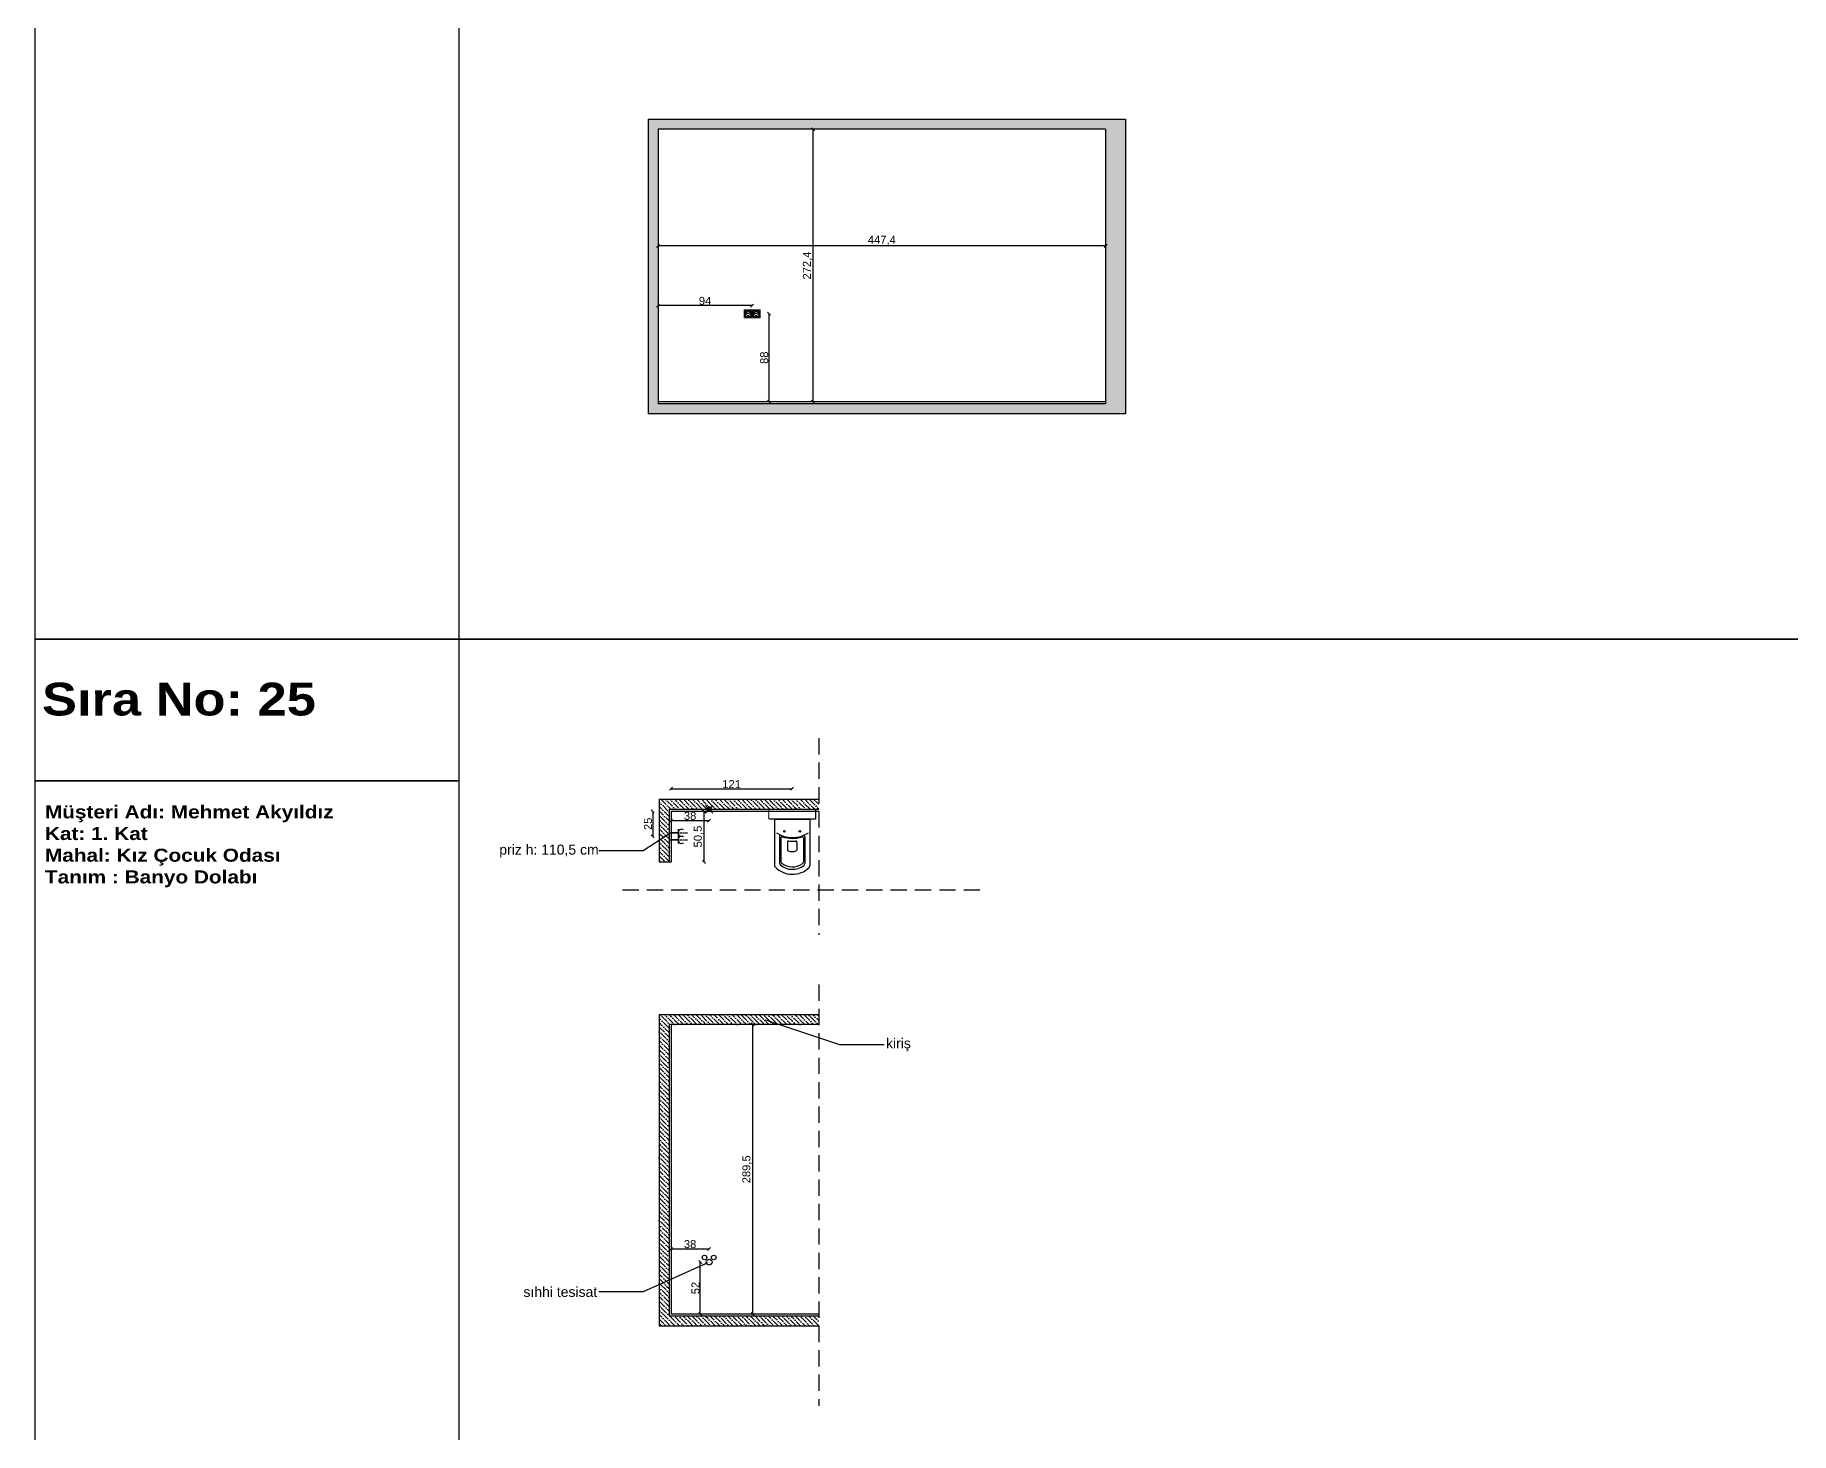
# Model space of a CAD drawing. Header units: millimetres. Extents: x -1860 to 15304, y 307 to 22353.
# Drawn here: x 3092 to 4848, y 4417 to 5814 of the extents above; entities that cross this region are included whole.
import ezdxf
from ezdxf import colors
from ezdxf.entities.mleader import LeaderData, LeaderLine
from ezdxf.math import Vec2, Vec3

# ---------------------------------------------------------------- set-up
doc = ezdxf.new("R2010")
doc.units = ezdxf.units.MM
doc.set_wipeout_variables(frame=1)
for name, pattern in [('( Hidden )', [0.375, 0.25, -0.125]), ('CENTER', [50.8, 31.75, -6.35, 6.35, -6.35]), ('DOT', [0.25, 0, -0.25])]:
    doc.linetypes.add(name, pattern=pattern)
for name, color, linetype in [('0_Toner_Axis', 8, 'CENTER'), ('5_Toner_Electrical', 133, 'Continuous'), ('dim_int', 183, 'Continuous'), ('perde', 90, 'Continuous'), ('prizler elektrik', 2, 'Continuous')]:
    doc.layers.add(name, color=color, linetype=linetype)
doc.layers.add('5_ID-Electrical _Priz', color=3, linetype='Continuous', lineweight=0)
doc.layers.add('çerçeve', color=40, linetype='Continuous', lineweight=40)
doc.layers.add('transparan', color=7, linetype='Continuous', transparency=0.75)
doc.styles.get("Standard").update_dxf_attribs({"font": 'arial.ttf'})
doc.dimstyles.new('ISO-25', dxfattribs={"dimtxt": 8, "dimasz": 3, "dimexe": 1.25, "dimexo": 0.625, "dimtad": 1, "dimtxsty": 'Standard', "dimblk": 'OBLIQUE', "dimcen": 2.5, "dimse1": 1, "dimse2": 1, "dimadec": 0, "dimazin": 0, "dimtfac": 1, "dimtmove": 0, "dimatfit": 3, "dimldrblk": 'OBLIQUE', "dimfxl": 1, "dimarcsym": 0})

# ---------------------------------------------------------------- blocks, each defined once
blk = doc.blocks.new('priz')
blk.add_wipeout([(12844.2, 13291.9), (12852.2, 13291.9), (12852.2, 13299.9), (12844.2, 13299.9)]).dxf.layer = '5_ID-Electrical _Priz'
at = {"layer": '5_ID-Electrical _Priz'}
for points in [[(12844.2, 13299.9), (12852.2, 13299.9), (12852.2, 13291.9), (12844.2, 13291.9)], [(12852.1, 13299.8), (12852.1, 13291.9), (12844.3, 13291.9), (12844.3, 13299.8)], [(12851.2, 13298.9), (12845.2, 13298.9), (12845.2, 13292.9), (12851.2, 13292.9)], [(12850.9, 13298.6), (12845.5, 13298.6), (12845.5, 13293.2), (12850.9, 13293.2)]]:
    blk.add_lwpolyline(points, close=True, dxfattribs=at)
for centre, radius in [((12848.2, 13295.9), 1.88), ((12847.6, 13295.9), 0.23), ((12848.7, 13295.9), 0.23)]:
    blk.add_circle(centre, radius, dxfattribs=at)
blk = doc.blocks.new('_Oblique')
at = {"color": 0, "linetype": 'ByBlock', "lineweight": -2}
blk.add_line((-0.5, -0.5), (0.5, 0.5), dxfattribs=at)
blk = doc.blocks.new('*D126')
at = {"color": 0, "lineweight": -2, "transparency": 16777216}
blk.add_line((3870, 5447.9), (3870, 5720.3), dxfattribs=at)
at = {"layer": 'Defpoints', "color": 0, "transparency": 16777216}
for p in [(3799.8, 5720.3), (3870, 5720.3), (3851.3, 5447.9)]:
    blk.add_point(p, dxfattribs=at)
at = {"color": 0, "lineweight": -2, "transparency": 16777216, "xscale": 3, "yscale": 3, "zscale": 3}
for p, rotation in [((3870, 5720.3), 90), ((3870, 5447.9), 270)]:
    blk.add_blockref('_Oblique', p, dxfattribs=dict(at, rotation=rotation))
at = {"color": 0, "transparency": 16777216, "insert": (3864.6, 5584.1), "char_height": 8, "attachment_point": 5, "rotation": 90}
blk.add_mtext('272,4', dxfattribs=at)
blk = doc.blocks.new('*D128')
at = {"color": 0, "lineweight": -2, "transparency": 16777216}
blk.add_line((4162.5, 5603.7), (3715.1, 5603.7), dxfattribs=at)
at = {"layer": 'Defpoints', "color": 0, "transparency": 16777216}
for p in [(3715.1, 5662.7), (4162.5, 5662.7), (3715.1, 5603.7)]:
    blk.add_point(p, dxfattribs=at)
at = {"color": 0, "lineweight": -2, "transparency": 16777216, "xscale": 3, "yscale": 3, "zscale": 3, "rotation": 180}
blk.add_blockref('_Oblique', (3715.1, 5603.7), dxfattribs=at)
at = {"color": 0, "lineweight": -2, "transparency": 16777216, "xscale": 3, "yscale": 3, "zscale": 3}
blk.add_blockref('_Oblique', (4162.5, 5603.7), dxfattribs=at)
at = {"color": 0, "transparency": 16777216, "insert": (3938.8, 5609.1), "char_height": 8, "attachment_point": 5}
blk.add_mtext('447,4', dxfattribs=at)
blk = doc.blocks.new('klozettt')
at = {"layer": 'transparan'}
for p, q in [((30831.9, 9996.9), (30831.9, 10043.4)), ((30831.9, 9996.9), (30831.9, 10042.8)), ((30867.3, 9996.9), (30867.3, 10042.8)), ((30836.9, 10014.3), (30836.9, 10041.2)), ((30838.4, 10015.4), (30838.4, 10039.3)), ((30844.8, 10019.6), (30844.8, 10027.6)), ((30854.4, 10019.5), (30854.4, 10027.6)), ((30860.8, 10015.2), (30860.8, 10038.9)), ((30862.3, 10013.8), (30862.3, 10040.8))]:
    blk.add_line(p, q, dxfattribs=at)
at = {"layer": 'transparan', "linetype": 'DOT', "ltscale": 0.05}
for p, q in [((30826.4, 9986.9), (30826.4, 9996.9)), ((30826.4, 9996.9), (30872.8, 9996.9)), ((30872.8, 9996.9), (30872.8, 9986.9))]:
    blk.add_line(p, q, dxfattribs=at)
at = {"layer": 'transparan', "linetype": 'Continuous'}
blk.add_line((30867.3, 9996.9), (30831.9, 9996.9), dxfattribs=at)
at = {"layer": 'transparan'}
for centre in [(30841.9, 10008.9), (30857.3, 10008.9)]:
    blk.add_circle(centre, 0.75, dxfattribs=at)
for centre, radius, start, end in [((30834.4, 10043.4), 2.5, 133.9934, 180.0201), ((30849.3, 10027.9), 24, 43.837, 133.9934), ((30839.4, 10041.2), 2.5, 125.722, 180.0346), ((30849.3, 10027.4), 19.5, 51.8497, 125.722), ((30849.3, 10026.9), 17.5, 53.1214, 124.1713), ((30859.8, 10040.8), 2.5, 0.0198, 51.8498), ((30864.8, 10042.8), 2.5, 0.0195, 43.837), ((30840.9, 10039.3), 2.5, 124.1713, 180.0375), ((30845.8, 10027.6), 1, 109.3138, 180.0375), ((30849.6, 10016.7), 12.5, 70.7258, 109.3138), ((30853.4, 10027.6), 1, 0.0021, 70.7258), ((30858.3, 10038.9), 2.5, 0.0198, 53.1214), ((30849.3, 9985.1), 30, 57.7888, 122.2507), ((30838.2, 10014.4), 1.29, 182.1145, 291.8665), ((30839.4, 10015.4), 1, 180.0375, 288.0527), ((30849.3, 9985), 31, 70.8535, 108.0527), ((30845.8, 10019.6), 1, 180.0375, 276.2942), ((30849.3, 9987.8), 31, 82.6634, 96.2942), ((30853.4, 10019.5), 1, 262.6634, 0.0021), ((30859.8, 10015.2), 1, 250.8535, 305.4367), ((30859.8, 10015.2), 1, 305.4367, 0.0197), ((30861.2, 10013.8), 1.11, 254.2168, 357.0535)]:
    blk.add_arc(centre, radius, start, end, dxfattribs=at)
blk = doc.blocks.new('*D222')
at = {"color": 0, "lineweight": -2, "transparency": 16777216}
blk.add_line((3728.1, 5061), (3849.1, 5061), dxfattribs=at)
at = {"layer": 'Defpoints', "color": 0, "transparency": 16777216}
for p in [(3849.1, 5061), (3728.1, 5038.4), (3849.1, 5030.4)]:
    blk.add_point(p, dxfattribs=at)
at = {"color": 0, "lineweight": -2, "transparency": 16777216, "xscale": 3, "yscale": 3, "zscale": 3, "rotation": 180}
blk.add_blockref('_Oblique', (3728.1, 5061), dxfattribs=at)
at = {"color": 0, "lineweight": -2, "transparency": 16777216, "xscale": 3, "yscale": 3, "zscale": 3}
blk.add_blockref('_Oblique', (3849.1, 5061), dxfattribs=at)
at = {"color": 0, "transparency": 16777216, "insert": (3788.6, 5065.6), "char_height": 8, "attachment_point": 5}
blk.add_mtext('121', dxfattribs=at)
blk = doc.blocks.new('*D223')
at = {"color": 0, "lineweight": -2, "transparency": 16777216}
blk.add_line((3760.9, 5038.4), (3760.9, 4987.9), dxfattribs=at)
at = {"layer": 'Defpoints', "color": 0, "transparency": 16777216}
for p in [(3730.2, 5038.4), (3726.1, 4987.9), (3760.9, 4987.9)]:
    blk.add_point(p, dxfattribs=at)
at = {"color": 0, "lineweight": -2, "transparency": 16777216, "xscale": 3, "yscale": 3, "zscale": 3}
for p, rotation in [((3760.9, 5038.4), 90), ((3760.9, 4987.9), 270)]:
    blk.add_blockref('_Oblique', p, dxfattribs=dict(at, rotation=rotation))
at = {"color": 0, "transparency": 16777216, "insert": (3755.5, 5013.2), "char_height": 8, "attachment_point": 5, "rotation": 90}
blk.add_mtext('50,5', dxfattribs=at)
blk = doc.blocks.new('zgvfdvd')
at = {"layer": 'prizler elektrik', "lineweight": 30}
for p, q in [((22208.3, -7204.6), (22213.3, -7209.6)), ((22213.3, -7204.6), (22208.3, -7209.6))]:
    blk.add_line(p, q, dxfattribs=at)
blk.add_circle((22210.8, -7207.1), 1.5, dxfattribs=at)
blk = doc.blocks.new('*D224')
at = {"color": 0, "lineweight": -2, "transparency": 16777216}
blk.add_line((3728.1, 5029.1), (3766.1, 5029.1), dxfattribs=at)
at = {"layer": 'Defpoints', "color": 0, "transparency": 16777216}
for p in [(3766.1, 5040.4), (3728.1, 5038.4), (3766.1, 5029.1)]:
    blk.add_point(p, dxfattribs=at)
at = {"color": 0, "lineweight": -2, "transparency": 16777216, "xscale": 3, "yscale": 3, "zscale": 3, "rotation": 180}
blk.add_blockref('_Oblique', (3728.1, 5029.1), dxfattribs=at)
at = {"color": 0, "lineweight": -2, "transparency": 16777216, "xscale": 3, "yscale": 3, "zscale": 3}
blk.add_blockref('_Oblique', (3766.1, 5029.1), dxfattribs=at)
at = {"color": 0, "transparency": 16777216, "insert": (3747.1, 5033.8), "char_height": 8, "attachment_point": 5}
blk.add_mtext('38', dxfattribs=at)
blk = doc.blocks.new('A$C5399117F')
at = {"layer": '0_Toner_Axis', "ltscale": 0.1}
blk.add_lwpolyline([(3.5, 18.8), (3.5, 0)], dxfattribs=at)
at = {"layer": '5_Toner_Electrical'}
for p, q in [((7, 9.9), (0, 9.9)), ((3.5, 9.9), (3.5, 16.9))]:
    blk.add_line(p, q, dxfattribs=at)
blk.add_arc((3.5, 6.4), 3.53, 326.7114, 213.2886, dxfattribs=at)
blk = doc.blocks.new('*D129')
at = {"color": 0, "lineweight": -2, "transparency": 16777216}
blk.add_line((3709.8, 5038.4), (3709.8, 5013.4), dxfattribs=at)
at = {"layer": 'Defpoints', "color": 0, "transparency": 16777216}
for p in [(3735.4, 5038.4), (3709.8, 5013.4), (3738.6, 5013.4)]:
    blk.add_point(p, dxfattribs=at)
at = {"color": 0, "lineweight": -2, "transparency": 16777216, "xscale": 3, "yscale": 3, "zscale": 3}
for p, rotation in [((3709.8, 5038.4), 90), ((3709.8, 5013.4), 270)]:
    blk.add_blockref('_Oblique', p, dxfattribs=dict(at, rotation=rotation))
at = {"color": 0, "transparency": 16777216, "insert": (3705, 5025.9), "char_height": 8, "attachment_point": 5, "rotation": 90}
blk.add_mtext('25', dxfattribs=at)
blk = doc.blocks.new('*D130')
at = {"color": 0, "lineweight": -2, "transparency": 16777216}
blk.add_line((3825.9, 5535.9), (3825.9, 5447.9), dxfattribs=at)
at = {"layer": 'Defpoints', "color": 0, "transparency": 16777216}
for p in [(3817.1, 5535.9), (3817.1, 5447.9), (3825.9, 5447.9)]:
    blk.add_point(p, dxfattribs=at)
at = {"color": 0, "lineweight": -2, "transparency": 16777216, "xscale": 3, "yscale": 3, "zscale": 3}
for p, rotation in [((3825.9, 5535.9), 90), ((3825.9, 5447.9), 270)]:
    blk.add_blockref('_Oblique', p, dxfattribs=dict(at, rotation=rotation))
at = {"color": 0, "transparency": 16777216, "insert": (3821.2, 5491.9), "char_height": 8, "attachment_point": 5, "rotation": 90}
blk.add_mtext('88', dxfattribs=at)
blk = doc.blocks.new('*D225')
at = {"color": 0, "lineweight": -2, "transparency": 16777216}
blk.add_line((3809.1, 5544), (3715.1, 5544), dxfattribs=at)
at = {"layer": 'Defpoints', "color": 0, "transparency": 16777216}
for p in [(3715.1, 5544), (3715.1, 5535.9), (3809.1, 5535.9)]:
    blk.add_point(p, dxfattribs=at)
at = {"color": 0, "lineweight": -2, "transparency": 16777216, "xscale": 3, "yscale": 3, "zscale": 3, "rotation": 180}
blk.add_blockref('_Oblique', (3715.1, 5544), dxfattribs=at)
at = {"color": 0, "lineweight": -2, "transparency": 16777216, "xscale": 3, "yscale": 3, "zscale": 3}
blk.add_blockref('_Oblique', (3809.1, 5544), dxfattribs=at)
at = {"color": 0, "transparency": 16777216, "insert": (3762.1, 5548.7), "char_height": 8, "attachment_point": 5}
blk.add_mtext('94', dxfattribs=at)
blk = doc.blocks.new('*D226')
at = {"color": 0, "lineweight": -2, "transparency": 16777216}
blk.add_line((3809.5, 4825.3), (3809.5, 4535.8), dxfattribs=at)
at = {"layer": 'Defpoints', "color": 0, "transparency": 16777216}
for p in [(3787.7, 4825.3), (3787.7, 4535.8), (3809.5, 4535.8)]:
    blk.add_point(p, dxfattribs=at)
at = {"color": 0, "lineweight": -2, "transparency": 16777216, "xscale": 3, "yscale": 3, "zscale": 3}
for p, rotation in [((3809.5, 4825.3), 90), ((3809.5, 4535.8), 270)]:
    blk.add_blockref('_Oblique', p, dxfattribs=dict(at, rotation=rotation))
at = {"color": 0, "transparency": 16777216, "insert": (3804.1, 4680.5), "char_height": 8, "attachment_point": 5, "rotation": 90}
blk.add_mtext('289,5', dxfattribs=at)
blk = doc.blocks.new('*D227')
at = {"color": 0, "lineweight": -2, "transparency": 16777216}
blk.add_line((3757.2, 4535.8), (3757.2, 4587.8), dxfattribs=at)
at = {"layer": 'Defpoints', "color": 0, "transparency": 16777216}
for p in [(3757.2, 4587.8), (3766.1, 4587.8), (3767, 4535.8)]:
    blk.add_point(p, dxfattribs=at)
at = {"color": 0, "lineweight": -2, "transparency": 16777216, "xscale": 3, "yscale": 3, "zscale": 3}
for p, rotation in [((3757.2, 4587.8), 90), ((3757.2, 4535.8), 270)]:
    blk.add_blockref('_Oblique', p, dxfattribs=dict(at, rotation=rotation))
at = {"color": 0, "transparency": 16777216, "insert": (3752.5, 4561.8), "char_height": 8, "attachment_point": 5, "rotation": 90}
blk.add_mtext('52', dxfattribs=at)
blk = doc.blocks.new('*D131')
at = {"color": 0, "lineweight": -2, "transparency": 16777216}
blk.add_line((3728.1, 4601), (3766.1, 4601), dxfattribs=at)
at = {"layer": 'Defpoints', "color": 0, "transparency": 16777216}
for p in [(3766.1, 4601), (3728.1, 4595.5), (3766.1, 4587.8)]:
    blk.add_point(p, dxfattribs=at)
at = {"color": 0, "lineweight": -2, "transparency": 16777216, "xscale": 3, "yscale": 3, "zscale": 3, "rotation": 180}
blk.add_blockref('_Oblique', (3728.1, 4601), dxfattribs=at)
at = {"color": 0, "lineweight": -2, "transparency": 16777216, "xscale": 3, "yscale": 3, "zscale": 3}
blk.add_blockref('_Oblique', (3766.1, 4601), dxfattribs=at)
at = {"color": 0, "transparency": 16777216, "insert": (3747.1, 4605.7), "char_height": 8, "attachment_point": 5}
blk.add_mtext('38', dxfattribs=at)

msp = doc.modelspace()

# ---------------------------------------------------------------- hatches: boundary and pattern name
at = {"true_color": 0x636466, "transparency": 33554687}
h = msp.add_hatch(dxfattribs=at)
h.set_pattern_fill('ANSI36', color=251, angle=270)
h.set_pattern_definition([(315, (-3602.5835, 8370.4457), (6.1739261, -1.683798), [7.9375, -1.5875, 0, -1.5875])])
h.paths.add_polyline_path([(4182.54809, 5730.25962), (3705.14809, 5730.25962), (3705.14809, 5435.85962), (4182.54809, 5435.85962)])
h.paths.add_polyline_path([(4162.54809, 5445.85962), (3715.14809, 5445.85962), (3715.14809, 5720.25962), (4162.54809, 5720.25962)], flags=16)
h = msp.add_hatch(dxfattribs=at)
h.set_pattern_fill('ANSI36', color=251, angle=270)
h.set_pattern_definition([(315, (-3446.322, 9358.9944), (6.1739261, -1.683798), [7.9375, -1.5875, 0, -1.5875])])
h.paths.add_polyline_path([(3875.65746, 5050.41897), (3716.14444, 5050.41897), (3716.14444, 4987.91897), (3726.14444, 4987.91897), (3726.14444, 5040.41897), (3875.65746, 5040.41897)])
h = msp.add_hatch(dxfattribs=at)
h.set_pattern_fill('ANSI36', color=251, angle=270)
h.set_pattern_definition([(315, (-3502.7175, 9351.9497), (6.1739261, -1.683798), [7.9375, -1.5875, 0, -1.5875])])
h.paths.add_polyline_path([(3875.65746, 4533.75525), (3726.14444, 4533.75525), (3726.14444, 4825.25525), (3875.65746, 4825.25525), (3875.65746, 4835.25525), (3716.14444, 4835.25525), (3716.14444, 4523.75525), (3875.65746, 4523.75525)])

# ---------------------------------------------------------------- linework, layer by layer
for p, q in [((3705.14809, 5730.25962), (4182.54809, 5730.25962)), ((3705.14809, 5730.25962), (3705.14809, 5435.85962)), ((4182.54809, 5730.25962), (4182.54809, 5435.85962)), ((4162.54809, 5720.25962), (3715.14809, 5720.25962)), ((3715.14809, 5720.25962), (3715.14809, 5445.85962)), ((4162.54809, 5720.25962), (4162.54809, 5445.85962)), ((4162.54809, 5447.85962), (3715.14809, 5447.85962)), ((4162.54809, 5445.85962), (3715.14809, 5445.85962)), ((4182.54809, 5435.85962), (3705.14809, 5435.85962)), ((3716.14444, 5050.41897), (3716.14444, 4987.91897)), ((3716.14444, 5050.41897), (3875.65746, 5050.41897)), ((3726.14444, 5040.41897), (3726.14444, 4987.91897)), ((3726.14444, 5040.41897), (3875.65746, 5040.41897)), ((3728.14444, 5038.41897), (3728.14444, 4987.91897)), ((3728.14444, 5038.41897), (3875.65746, 5038.41897)), ((3716.14444, 4987.91897), (3726.14444, 4987.91897)), ((3726.14444, 4987.91897), (3728.14444, 4987.91897)), ((3716.14444, 4835.25525), (3875.65746, 4835.25525)), ((3716.14444, 4835.25525), (3716.14444, 4523.75525)), ((3875.65746, 4825.25525), (3726.14444, 4825.25525)), ((3875.65746, 4825.25525), (3726.14444, 4825.25525)), ((3726.14444, 4825.25525), (3726.14444, 4533.75525)), ((3728.14444, 4825.25525), (3728.14444, 4535.75525)), ((3875.65746, 4533.75525), (3726.14444, 4533.75525)), ((3875.65746, 4535.75525), (3728.14444, 4535.75525)), ((3875.65746, 4523.75525), (3716.14444, 4523.75525))]:
    msp.add_line(p, q)
at = {"linetype": '( Hidden )', "ltscale": 65}
for p, q in [((3875.65746, 5111.45579), (3875.65746, 4915.0255)), ((3679.47334, 4959.90307), (4041.42729, 4959.90307)), ((3875.65746, 4865.22386), (3875.65746, 4444.13322))]:
    msp.add_line(p, q, dxfattribs=at)
for points in [[(3092.17375, 6191.23517), (10114.64183, 6191.23517), (10114.64183, 5210.58563), (3092.17375, 5210.58563)], [(3092.17375, 6049.68987), (3515.83176, 6049.68987), (3515.83176, 5210.58563), (3092.17375, 5210.58563)], [(3092.17375, 5210.58563), (3515.83176, 5210.58563), (3515.83176, 5069.04032), (3092.17375, 5069.04032)], [(3092.17375, 5210.58563), (10114.64183, 5210.58563), (10114.64183, 4229.93609), (3092.17375, 4229.93609)], [(3092.17375, 5069.04032), (3515.83176, 5069.04032), (3515.83176, 4229.93609), (3092.17375, 4229.93609)]]:
    msp.add_lwpolyline(points, close=True)
for centre, radius in [((3761.53653, 4592.38294), 2.28227), ((3766.14444, 4587.75525), 2.9354), ((3770.76914, 4592.38294), 2.28227)]:
    msp.add_circle(centre, radius)

# ---------------------------------------------------------------- block references
at = {"rotation": 90}
for p in [(3744.9906, 5013.41897), (3744.9906, 5006.35927)]:
    msp.add_blockref('A$C5399117F', p, dxfattribs=at)
at = {"layer": 'dim_int', "rotation": 180}
msp.add_blockref('klozettt', (34698.73477, 15027.33484), dxfattribs=at)
at = {"layer": 'perde', "color": 0, "xscale": 1.5, "yscale": 1.5, "zscale": 1.5, "rotation": 270}
msp.add_blockref('zgvfdvd', (14576.82985, 38356.60175), dxfattribs=at)

# ---------------------------------------------------------------- texts
at = {"layer": 'çerçeve', "color": 0, "lineweight": 25, "transparency": 33554687, "insert": (3372.91718, 5166.99741), "char_height": 32.7868852, "attachment_point": 3}
msp.add_mtext('{\\fArial Black|b1|i0|c162|p34;Sıra No: 25}', dxfattribs=at)
at = {"layer": 'çerçeve', "color": 0, "lineweight": 25, "transparency": 33554687, "insert": (3390.12929, 5044.372), "char_height": 13, "width": 288.1522418, "attachment_point": 3}
msp.add_mtext('\\pxql;{\\fArial Black|b1|i0|c162|p34;Müşteri Adı: Mehmet Akyıldız\\PKat: 1. Kat \\PMahal: Kız Çocuk Odası\\PTanım : Banyo Dolabı}', dxfattribs=at)

# ---------------------------------------------------------------- dimensions: what is measured, and where the dimension line sits
for base, p1, p2, picture, middle in [((3715.14809, 5603.68285), (4162.54809, 5662.74715), (3715.14809, 5662.74715), '*D128', (3938.84809, 5609.09912)), ((3849.14444, 5061.00522), (3728.14444, 5038.41897), (3849.14444, 5030.42699), '*D222', (3788.64444, 5065.6466)), ((3766.14444, 5029.08929), (3728.14444, 5038.41897), (3766.14444, 5040.41897), '*D224', (3747.14444, 5033.8016)), ((3766.14444, 4600.95148), (3728.14444, 4595.49778), (3766.14444, 4587.75525), '*D131', (3747.14444, 4605.66379))]:
    dim = msp.add_linear_dim(base=base, p1=p1, p2=p2, dimstyle='ISO-25')
    dim.commit()
    dim.dimension.update_dxf_attribs({"geometry": picture, "text_midpoint": middle})
for base, p1, p2, picture, middle in [((3709.75393, 5013.41897), (3735.43127, 5038.41897), (3738.59741, 5013.41897), '*D129', (3705.04435, 5025.91897)), ((3760.93295, 4987.91897), (3730.19183, 5038.41897), (3726.14444, 4987.91897), '*D223', (3755.50031, 5013.16897)), ((3809.49973, 4535.75525), (3787.74889, 4825.25525), (3787.74889, 4535.75525), '*D226', (3804.06709, 4680.50525)), ((3757.22418, 4587.75525), (3767.00176, 4535.75525), (3766.14444, 4587.75525), '*D227', (3752.5146, 4561.75525))]:
    dim = msp.add_linear_dim(base=base, p1=p1, p2=p2, angle=90, dimstyle='ISO-25')
    dim.commit()
    dim.dimension.update_dxf_attribs({"geometry": picture, "text_midpoint": middle})

# ---------------------------------------------------------------- leaders
at = {"color": 6}
ml = msp.add_multileader_mtext('Standard', dxfattribs=at)
ml.set_content('priz h: 110,5 cm ', color=6)
ml.set_leader_properties()
ml.build(insert=Vec2(0, 0))
ml.multileader.update_dxf_attribs({"dogleg_length": 44.44786})
ctx = ml.context
ctx.base_point, ctx.char_height, ctx.plane_origin = Vec3(3554.29022, 4998.75346), 10, Vec3(3728.14444, 5013.4206)
notes = []
notes.append((ctx, [(0, (1, 1, 0), (3700.30289, 4998.75346), (-1, 0), 44.44786, [(0, [(3728.14444, 5016.94882)], 0, [])])]))
ctx.mtext.insert, ctx.mtext.flow_direction = Vec3(3556.29022, 5005.14159), 5
ml = msp.add_multileader_mtext('Standard', dxfattribs=at)
ml.set_content('kiriş ', color=6)
ml.set_leader_properties()
ml.build(insert=Vec2(0, 0))
ml.multileader.update_dxf_attribs({"dogleg_length": 44.44786})
ctx = ml.context
ctx.base_point, ctx.char_height, ctx.plane_origin = Vec3(3941.00291, 4805.15732), 10, Vec3(3820.81815, 4830.51513)
notes.append((ctx, [(0, (1, 1, 0), (3896.55505, 4805.15732), (1, 0), 44.44786, [(0, [(3820.81815, 4830.51513)], 0, [])])]))
ctx.mtext.insert, ctx.mtext.flow_direction = Vec3(3943.00291, 4811.52499), 5
ml = msp.add_multileader_mtext('Standard', dxfattribs=at)
ml.set_content('sıhhi tesisat ', color=6)
ml.set_leader_properties()
ml.build(insert=Vec2(0, 0))
ml.multileader.update_dxf_attribs({"dogleg_length": 44.44786})
ctx = ml.context
ctx.base_point, ctx.char_height, ctx.plane_origin = Vec3(3578.46245, 4557.88603), 10, Vec3(3766.14444, 4587.75525)
notes.append((ctx, [(0, (1, 1, 0), (3700.14359, 4557.88603), (-1, 0), 44.44786, [(0, [(3766.14444, 4587.75525)], 0, [])])]))
ctx.mtext.insert, ctx.mtext.flow_direction = Vec3(3580.46245, 4562.96789), 5
for ctx, leaders in notes:
    for number, flags, end, landing, length, lines in leaders:
        leader = LeaderData()
        leader.index, (leader.has_last_leader_line, leader.has_dogleg_vector, leader.attachment_direction) = number, flags
        leader.last_leader_point, leader.dogleg_vector, leader.dogleg_length = Vec3(end), Vec3(landing), length
        for number, points, colour, breaks in lines:
            line = LeaderLine()
            line.index, line.vertices, line.color, line.breaks = number, Vec3.list(points), colors.encode_raw_color(colour), breaks
            leader.lines.append(line)
        ctx.leaders.append(leader)

# ---------------------------------------------------------------- next in the draw order: block references
at = {"layer": '5_ID-Electrical _Priz'}
msp.add_blockref('priz', (-9043.04601, -7760.01316), dxfattribs=at)

# ---------------------------------------------------------------- next in the draw order: dimensions: what is measured, and where the dimension line sits
dim = msp.add_linear_dim(base=(3869.99005, 5720.25962), p1=(3851.33879, 5447.85962), p2=(3799.78446, 5720.25962), angle=90, dimstyle='ISO-25')
dim.commit()
dim.dimension.update_dxf_attribs({"geometry": '*D126', "text_midpoint": (3864.55741, 5584.05962)})

# ---------------------------------------------------------------- next in the draw order: block references
msp.add_blockref('priz', (-9035.045, -7760.01316), dxfattribs=at)

# ---------------------------------------------------------------- next in the draw order: dimensions: what is measured, and where the dimension line sits
dim = msp.add_linear_dim(base=(3715.14809, 5543.98785), p1=(3809.14809, 5535.85962), p2=(3715.14809, 5535.85962), dimstyle='ISO-25')
dim.commit()
dim.dimension.update_dxf_attribs({"geometry": '*D225', "text_midpoint": (3762.14809, 5548.69744)})
dim = msp.add_linear_dim(base=(3825.94238, 5447.85962), p1=(3817.1491, 5535.85962), p2=(3817.1491, 5447.85962), angle=90, dimstyle='ISO-25')
dim.commit()
dim.dimension.update_dxf_attribs({"geometry": '*D130', "text_midpoint": (3821.23279, 5491.85962)})

doc.saveas('drawing.dxf')
